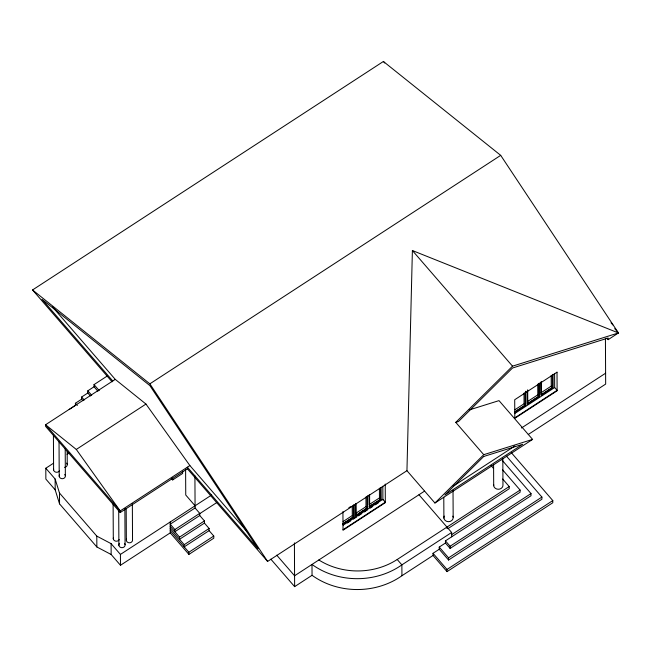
<?xml version="1.0" encoding="UTF-8"?>
<svg xmlns="http://www.w3.org/2000/svg" width="651" height="651" viewBox="0 0 651 651"><rect width="100%" height="100%" fill="white"/><g stroke="black" fill="none" stroke-linecap="round" stroke-linejoin="round"><path stroke-width="0.98" d="M469.233 409.935L499.016 400.625L532.591 439.409L434.933 503.011L406.948 470.689L412.392 250.537L618.45 332.954L608.156 339.659L606.911 338.219M532.591 439.409L483.742 454.683L455.757 422.361L512.516 366.163L618.45 332.954L500.7 155.353L383.39 61.471L32.55 289.955L112.102 381.836M434.933 503.011L483.742 454.683M97.927 391.251L94.045 386.759L94.037 384.611L107.301 375.969M90.424 395.971L87.836 392.984L87.82 390.812L94.045 386.759M82.921 400.699L81.627 399.201L81.611 397.037L87.836 392.984M69.193 409.479L75.418 405.427L75.402 403.254L81.627 399.201M247.413 532.013L189.872 465.555L145.97 404.068L115.251 379.37L45.578 424.745L45.586 426.356L120.207 512.54L187.39 468.785L187.382 467.174L258.146 548.915L149.868 385.595L41.989 299.257L112.761 380.99M32.55 289.955L149.86 383.838L500.7 155.353M170.188 522.012L170.245 532.86L120.484 565.271L111.15 554.497L96.853 546.97L59.542 503.874L55.189 489.861L45.863 479.087L45.806 468.232L53.463 463.252M67.069 454.382L69.624 452.722M120.207 512.54L120.199 510.929L45.578 424.745L76.297 449.442L145.97 404.068M189.872 465.555L120.199 510.929L76.297 449.442M171.368 478.404L172.686 479.925L182.638 473.448L182.63 471.47M120.484 565.271L120.427 554.424L211.665 494.98M195.08 507.975L170.204 524.185L174.867 529.572L174.875 531.737L199.759 515.535L199.751 513.362L195.08 507.975L194.918 475.889M174.867 529.572L199.751 513.362M199.279 513.956L216.693 502.613M204.422 520.922L204.43 523.095L179.554 539.297L179.538 537.124L204.422 520.922L199.759 515.535M209.101 528.482L209.109 530.646L184.225 546.856L184.217 544.684L209.101 528.482L204.43 523.095M213.772 536.033L213.788 538.206L188.904 554.408L188.888 552.243L213.772 536.033L209.109 530.646M348.846 507.756L350.539 506.649M187.39 468.785L267.61 561.439L406.948 470.689M343.126 521.532L352.289 515.559L352.24 505.925M355.658 513.387L366.008 506.649L365.952 496.99M369.369 504.468L379.46 497.901L379.411 488.226M514.908 409.748L524.071 403.775L524.014 393.123M527.44 401.602L537.791 394.864L537.734 384.18M541.152 392.683L551.242 386.108L551.185 375.415M342.572 523.909L353.403 516.853L353.347 505.29M367.066 496.347L367.123 507.943L355.983 515.201L355.918 503.605M380.518 487.583L380.575 499.187L369.646 506.307L369.589 494.703M514.363 412.124L525.186 405.068L525.121 392.48M538.841 383.529L538.906 396.158L527.766 403.417L527.692 389.819M552.292 374.764L552.357 387.402L541.429 394.522L541.363 381.885M342.979 523.909L353.843 516.837L353.778 504.883M367.652 496.184L367.709 508.138L355.772 515.918L367.522 507.926L367.465 495.964M514.762 412.124L525.626 405.052L525.552 392.032M539.427 383.333L539.492 396.353L527.554 404.133L539.305 396.142L539.24 383.122M552.862 374.585L552.935 387.605L541.233 395.222L552.748 387.386L552.675 374.366M343.167 524.12L354.03 517.049L353.965 505.095M381.152 499.39L369.263 506.787L381.152 499.39L381.087 487.436M514.949 412.335L525.813 405.264L525.739 391.243M343.134 525.202L382.894 499.309M514.917 413.418L554.676 387.524L554.603 373.422M347.365 523.005L350.751 520.8M353.29 519.148L356.675 516.943M358.367 515.844L361.753 513.639M364.283 511.987L367.669 509.782M370.207 508.13L372.746 506.478M375.285 504.826L378.67 502.621M343.02 529.751L385.319 502.198L382.894 499.398M514.803 417.877L557.101 390.331L554.619 387.451M424.476 491.163L294.577 575.785L276.748 555.173M521.467 428L605.609 373.21M270.857 559.185L294.634 586.641L312.049 575.297A70.528 61.137 -0.3 0 0 401.927 575.736L433.029 555.474L433.021 553.309L439.238 549.257L439.23 547.084L445.447 543.032L445.439 540.867L520.116 492.229L520.108 490.057L502.474 469.697M528.278 434.477L605.666 384.082L605.422 338.325M453.129 486.224L514.9 445.992M318.835 559.966A65.832 57.101 -0.2 0 0 397.208 559.494L509.212 486.549L502.702 479.038M447.823 528.71L509.22 488.722L509.212 486.549M418.992 494.768L451.639 532.469L401.87 564.881A70.528 61.137 -0.3 0 1 311.992 564.441L312.049 575.297M451.648 534.642L520.108 490.057M531.004 493.564L531.013 495.737L450.11 548.419L450.101 546.246L531.004 493.564L502.206 460.298M541.901 497.071L541.909 499.236L448.563 560.031L448.555 557.858L541.901 497.071L506.486 456.164M552.797 500.578L552.805 502.743L447.025 571.635L447.009 569.462L552.797 500.578L511.409 452.779M455.757 422.361L458.499 421.506L512.524 368.01L608.148 338.032L608.156 339.659M45.806 468.232L55.132 479.006L59.485 493.019L96.796 536.115L111.101 543.65L120.427 554.424M611.02 322.798L612.843 324.914M383.39 61.471L384.725 63.001M614.715 328.641L618.45 332.954M551.242 386.108L552.357 387.402M537.791 394.864L538.906 396.158M412.392 250.537L512.516 366.163M524.071 403.775L525.186 405.068M490.992 465.506L493.596 468.508M445.439 540.867L450.101 546.246M445.447 543.032L450.11 548.419M439.23 547.084L448.555 557.858M439.238 549.257L448.563 560.031M433.021 553.309L447.009 569.462M433.029 555.474L447.025 571.635M379.46 497.901L380.575 499.187M366.008 506.649L367.123 507.943M397.208 559.494L401.87 564.881L401.927 575.736M352.289 515.559L353.403 516.853M52.414 306.8L115.251 379.37M94.037 384.611L99.212 390.6M195.072 505.786L185.747 495.012L185.608 469.363M87.82 390.812L91.71 395.295M81.611 397.037L84.207 400.023M75.402 403.254L77.347 405.5M170.212 526.35L179.538 537.124M170.22 528.522L184.217 544.684M170.236 530.695L188.888 552.243M170.245 532.86L188.904 554.408M149.86 383.838L267.61 561.439M541.168 382.202L541.233 395.222M540.981 381.982L541.054 395.002M527.481 391.113L527.554 404.133M527.294 390.901L527.367 403.913M502.824 458.8L502.954 484.726A4.663 4.044 -0.3 0 1 498.275 489.259A4.663 4.044 -0.3 0 1 493.71 484.653M493.588 464.765L493.694 485.703M453.023 490.252L453.161 517.154M451.639 532.469L451.656 536.815M446.968 527.082L446.977 528.531M443.787 497.209L443.901 518.139M385.229 484.059L385.327 502.662L343.02 530.215L342.931 511.613M382.829 486.273L382.902 499.862M369.394 495.053L369.451 507.007M369.207 494.833L369.255 504.794M355.706 503.964L355.772 515.918M355.519 503.744L355.584 515.698M294.407 542.877L294.634 586.641M172.678 477.956L172.686 479.925M132.348 503.915L132.535 539.793A3.109 2.694 -0.3 0 1 129.004 542.788A3.109 2.694 -0.3 0 1 126.587 539.069M126.188 508.553L126.359 540.444M124.878 508.781L125.073 544.659M118.71 510.425L118.897 545.31M113.111 503.964L113.298 538.849M111.101 543.65L111.15 554.497M96.796 536.115L96.853 546.97M67.175 451.428L67.24 464.383M65.214 448.799L65.352 475.71M59.485 493.019L59.542 503.874M59.029 441.476L59.217 476.361M55.132 479.006L55.189 489.861M53.415 435.014L53.602 469.9M452.86 516.137A4.663 4.044 -0.3 0 1 448.474 521.687A4.663 4.044 -0.3 0 1 444.242 516.064M59.55 470.624A3.109 2.694 -0.3 0 1 55.848 472.17A3.109 2.694 -0.3 0 1 53.61 469.192M64.758 474.424A3.092 2.677 -0.3 0 1 62.651 478.697A3.092 2.677 -0.3 0 1 59.444 474.986M66.638 463.089A3.109 2.694 -0.3 0 1 64.522 467.385M119.247 539.573A3.109 2.694 -0.3 0 1 115.162 540.997A3.109 2.694 -0.3 0 1 113.526 537.466M124.471 543.365A3.109 2.694 -0.3 0 1 124.056 546.986A3.109 2.694 -0.3 0 1 119.857 546.954A3.109 2.694 -0.3 0 1 119.532 543.325M483.75 456.465L444.836 494.988L522.696 444.291L483.75 456.465M557.012 372.193L514.705 399.738L514.803 418.341L557.11 390.795L557.012 372.193"/></g></svg>
